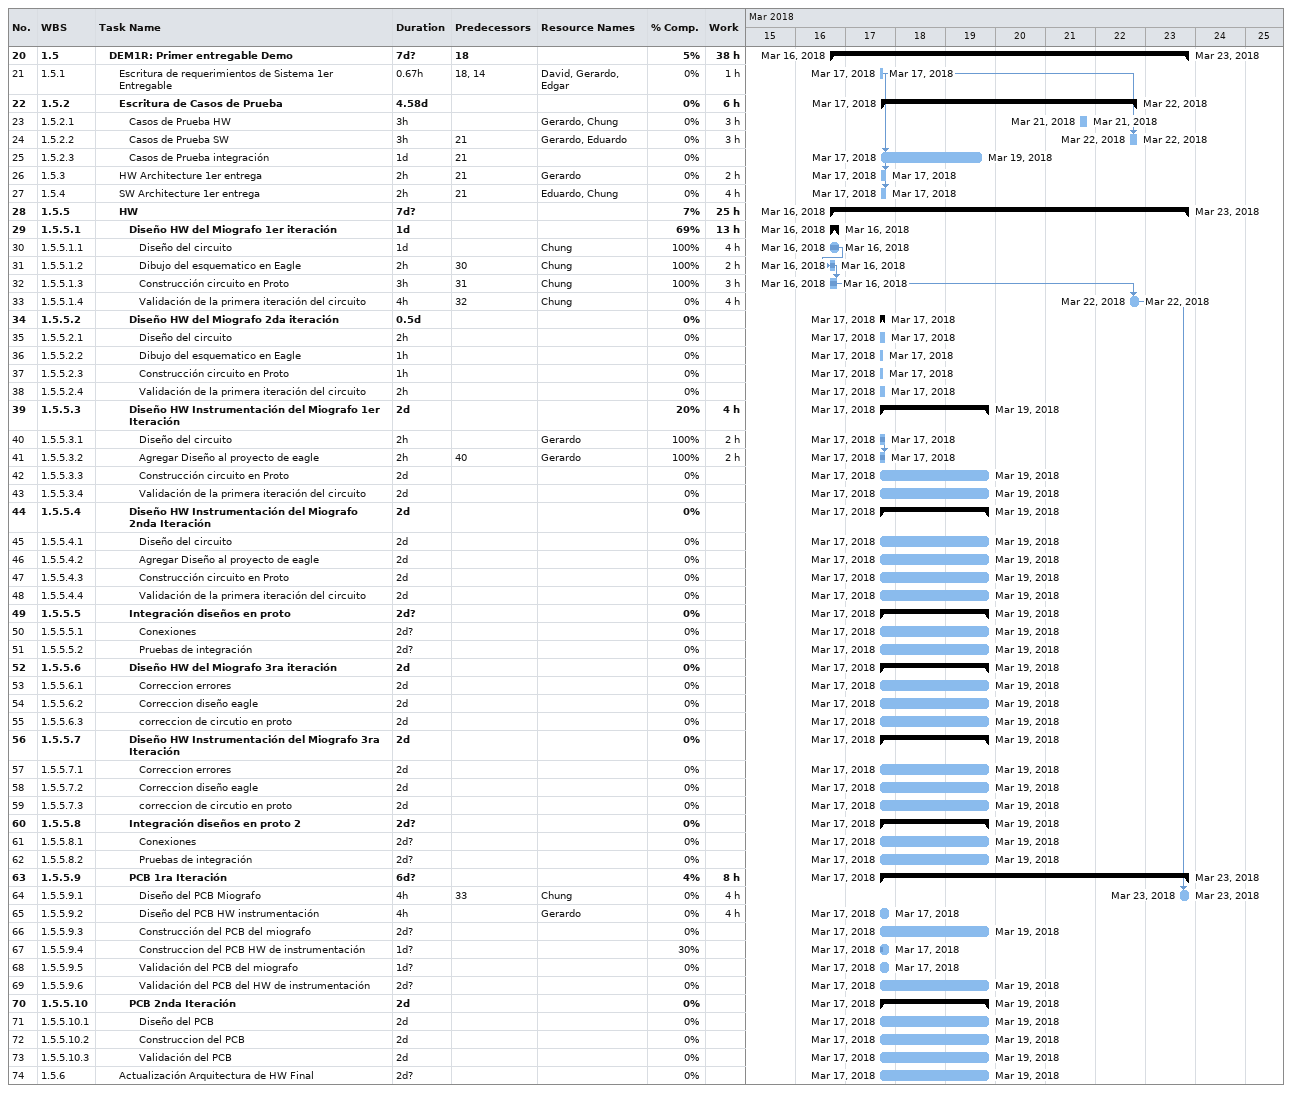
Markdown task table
| ID | WBS | Task | Duration | Start | Finish | Predecessors | Resources | % complete | Work (h) |
|---|---|---|---|---|---|---|---|---|---|
| 20 | 1.5 | **DEM1R: Primer entregable Demo** | 7d? | 2018-03-16 | 2018-03-23 | 18 |  | 5 | 38 |
| 21 | 1.5.1 | Escritura de requerimientos de Sistema 1er Entregable | 0.67h | 2018-03-17 | 2018-03-17 | 18, 14 | David, Gerardo, Edgar | 0 | 1 |
| 22 | 1.5.2 | **Escritura de Casos de Prueba** | 4.58d | 2018-03-17 | 2018-03-22 |  |  | 0 | 6 |
| 23 | 1.5.2.1 | Casos de Prueba HW | 3h | 2018-03-21 | 2018-03-21 |  | Gerardo, Chung | 0 | 3 |
| 24 | 1.5.2.2 | Casos de Prueba SW | 3h | 2018-03-22 | 2018-03-22 | 21 | Gerardo, Eduardo | 0 | 3 |
| 25 | 1.5.2.3 | Casos de Prueba integración | 1d | 2018-03-17 | 2018-03-19 | 21 |  | 0 |  |
| 26 | 1.5.3 | HW Architecture 1er entrega | 2h | 2018-03-17 | 2018-03-17 | 21 | Gerardo | 0 | 2 |
| 27 | 1.5.4 | SW Architecture 1er entrega | 2h | 2018-03-17 | 2018-03-17 | 21 | Eduardo, Chung | 0 | 4 |
| 28 | 1.5.5 | **HW** | 7d? | 2018-03-16 | 2018-03-23 |  |  | 7 | 25 |
| 29 | 1.5.5.1 | **Diseño HW del Miografo 1er iteración** | 1d | 2018-03-16 | 2018-03-16 |  |  | 69 | 13 |
| 30 | 1.5.5.1.1 | Diseño del circuito | 1d | 2018-03-16 | 2018-03-16 |  | Chung | 100 | 4 |
| 31 | 1.5.5.1.2 | Dibujo del esquematico en Eagle | 2h | 2018-03-16 | 2018-03-16 | 30 | Chung | 100 | 2 |
| 32 | 1.5.5.1.3 | Construcción circuito en Proto | 3h | 2018-03-16 | 2018-03-16 | 31 | Chung | 100 | 3 |
| 33 | 1.5.5.1.4 | Validación de la primera iteración del circuito | 4h | 2018-03-22 | 2018-03-22 | 32 | Chung | 0 | 4 |
| 34 | 1.5.5.2 | **Diseño HW del Miografo 2da iteración** | 0.5d | 2018-03-17 | 2018-03-17 |  |  | 0 |  |
| 35 | 1.5.5.2.1 | Diseño del circuito | 2h | 2018-03-17 | 2018-03-17 |  |  | 0 |  |
| 36 | 1.5.5.2.2 | Dibujo del esquematico en Eagle | 1h | 2018-03-17 | 2018-03-17 |  |  | 0 |  |
| 37 | 1.5.5.2.3 | Construcción circuito en Proto | 1h | 2018-03-17 | 2018-03-17 |  |  | 0 |  |
| 38 | 1.5.5.2.4 | Validación de la primera iteración del circuito | 2h | 2018-03-17 | 2018-03-17 |  |  | 0 |  |
| 39 | 1.5.5.3 | **Diseño HW Instrumentación del Miografo 1er Iteración** | 2d | 2018-03-17 | 2018-03-19 |  |  | 20 | 4 |
| 40 | 1.5.5.3.1 | Diseño del circuito | 2h | 2018-03-17 | 2018-03-17 |  | Gerardo | 100 | 2 |
| 41 | 1.5.5.3.2 | Agregar Diseño al proyecto de eagle | 2h | 2018-03-17 | 2018-03-17 | 40 | Gerardo | 100 | 2 |
| 42 | 1.5.5.3.3 | Construcción circuito en Proto | 2d | 2018-03-17 | 2018-03-19 |  |  | 0 |  |
| 43 | 1.5.5.3.4 | Validación de la primera iteración del circuito | 2d | 2018-03-17 | 2018-03-19 |  |  | 0 |  |
| 44 | 1.5.5.4 | **Diseño HW Instrumentación del Miografo 2nda Iteración** | 2d | 2018-03-17 | 2018-03-19 |  |  | 0 |  |
| 45 | 1.5.5.4.1 | Diseño del circuito | 2d | 2018-03-17 | 2018-03-19 |  |  | 0 |  |
| 46 | 1.5.5.4.2 | Agregar Diseño al proyecto de eagle | 2d | 2018-03-17 | 2018-03-19 |  |  | 0 |  |
| 47 | 1.5.5.4.3 | Construcción circuito en Proto | 2d | 2018-03-17 | 2018-03-19 |  |  | 0 |  |
| 48 | 1.5.5.4.4 | Validación de la primera iteración del circuito | 2d | 2018-03-17 | 2018-03-19 |  |  | 0 |  |
| 49 | 1.5.5.5 | **Integración diseños en proto** | 2d? | 2018-03-17 | 2018-03-19 |  |  | 0 |  |
| 50 | 1.5.5.5.1 | Conexiones | 2d? | 2018-03-17 | 2018-03-19 |  |  | 0 |  |
| 51 | 1.5.5.5.2 | Pruebas de integración | 2d? | 2018-03-17 | 2018-03-19 |  |  | 0 |  |
| 52 | 1.5.5.6 | **Diseño HW del Miografo 3ra iteración** | 2d | 2018-03-17 | 2018-03-19 |  |  | 0 |  |
| 53 | 1.5.5.6.1 | Correccion errores | 2d | 2018-03-17 | 2018-03-19 |  |  | 0 |  |
| 54 | 1.5.5.6.2 | Correccion diseño eagle | 2d | 2018-03-17 | 2018-03-19 |  |  | 0 |  |
| 55 | 1.5.5.6.3 | correccion de circutio en proto | 2d | 2018-03-17 | 2018-03-19 |  |  | 0 |  |
| 56 | 1.5.5.7 | **Diseño HW Instrumentación del Miografo 3ra Iteración** | 2d | 2018-03-17 | 2018-03-19 |  |  | 0 |  |
| 57 | 1.5.5.7.1 | Correccion errores | 2d | 2018-03-17 | 2018-03-19 |  |  | 0 |  |
| 58 | 1.5.5.7.2 | Correccion diseño eagle | 2d | 2018-03-17 | 2018-03-19 |  |  | 0 |  |
| 59 | 1.5.5.7.3 | correccion de circutio en proto | 2d | 2018-03-17 | 2018-03-19 |  |  | 0 |  |
| 60 | 1.5.5.8 | **Integración diseños en proto 2** | 2d? | 2018-03-17 | 2018-03-19 |  |  | 0 |  |
| 61 | 1.5.5.8.1 | Conexiones | 2d? | 2018-03-17 | 2018-03-19 |  |  | 0 |  |
| 62 | 1.5.5.8.2 | Pruebas de integración | 2d? | 2018-03-17 | 2018-03-19 |  |  | 0 |  |
| 63 | 1.5.5.9 | **PCB 1ra Iteración** | 6d? | 2018-03-17 | 2018-03-23 |  |  | 4 | 8 |
| 64 | 1.5.5.9.1 | Diseño del PCB Miografo | 4h | 2018-03-23 | 2018-03-23 | 33 | Chung | 0 | 4 |
| 65 | 1.5.5.9.2 | Diseño del PCB HW instrumentación | 4h | 2018-03-17 | 2018-03-17 |  | Gerardo | 0 | 4 |
| 66 | 1.5.5.9.3 | Construcción del PCB del miografo | 2d? | 2018-03-17 | 2018-03-19 |  |  | 0 |  |
| 67 | 1.5.5.9.4 | Construccion del PCB HW de instrumentación | 1d? | 2018-03-17 | 2018-03-17 |  |  | 30 |  |
| 68 | 1.5.5.9.5 | Validación del PCB del miografo | 1d? | 2018-03-17 | 2018-03-17 |  |  | 0 |  |
| 69 | 1.5.5.9.6 | Validación del PCB del HW de instrumentación | 2d? | 2018-03-17 | 2018-03-19 |  |  | 0 |  |
| 70 | 1.5.5.10 | **PCB 2nda Iteración** | 2d | 2018-03-17 | 2018-03-19 |  |  | 0 |  |
| 71 | 1.5.5.10.1 | Diseño del PCB | 2d | 2018-03-17 | 2018-03-19 |  |  | 0 |  |
| 72 | 1.5.5.10.2 | Construccion del PCB | 2d | 2018-03-17 | 2018-03-19 |  |  | 0 |  |
| 73 | 1.5.5.10.3 | Validación del PCB | 2d | 2018-03-17 | 2018-03-19 |  |  | 0 |  |
| 74 | 1.5.6 | Actualización Arquitectura de HW Final | 2d? | 2018-03-17 | 2018-03-19 |  |  | 0 |  |
